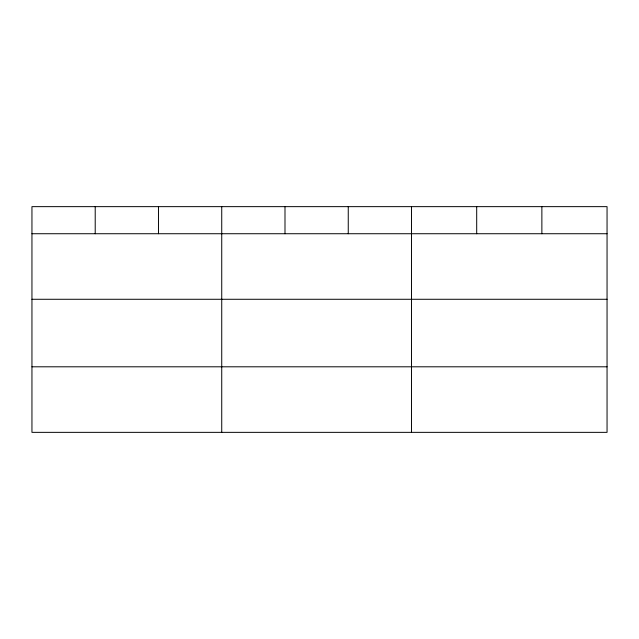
<?xml version="1.0" encoding="UTF-8"?>
<svg xmlns="http://www.w3.org/2000/svg" width="639" height="639" viewBox="0 0 639 639"><rect width="100%" height="100%" fill="white"/><g stroke="black" fill="none" stroke-linecap="round" stroke-linejoin="round"><path stroke-width="0.96" d="M607.05 299.276L607.05 206.645L31.95 206.645L31.95 432.355L607.05 432.355L607.05 299.276L31.95 299.276M31.95 233.73L607.05 233.73M31.95 366.802L607.05 366.802M541.872 206.645L541.872 233.73M476.694 206.645L476.694 233.73M411.516 206.645L411.516 432.355M348.255 206.645L348.255 233.73M284.994 206.645L284.994 233.73M221.733 206.645L221.733 432.355M158.472 206.645L158.472 233.73M95.211 206.645L95.211 233.73"/></g></svg>
